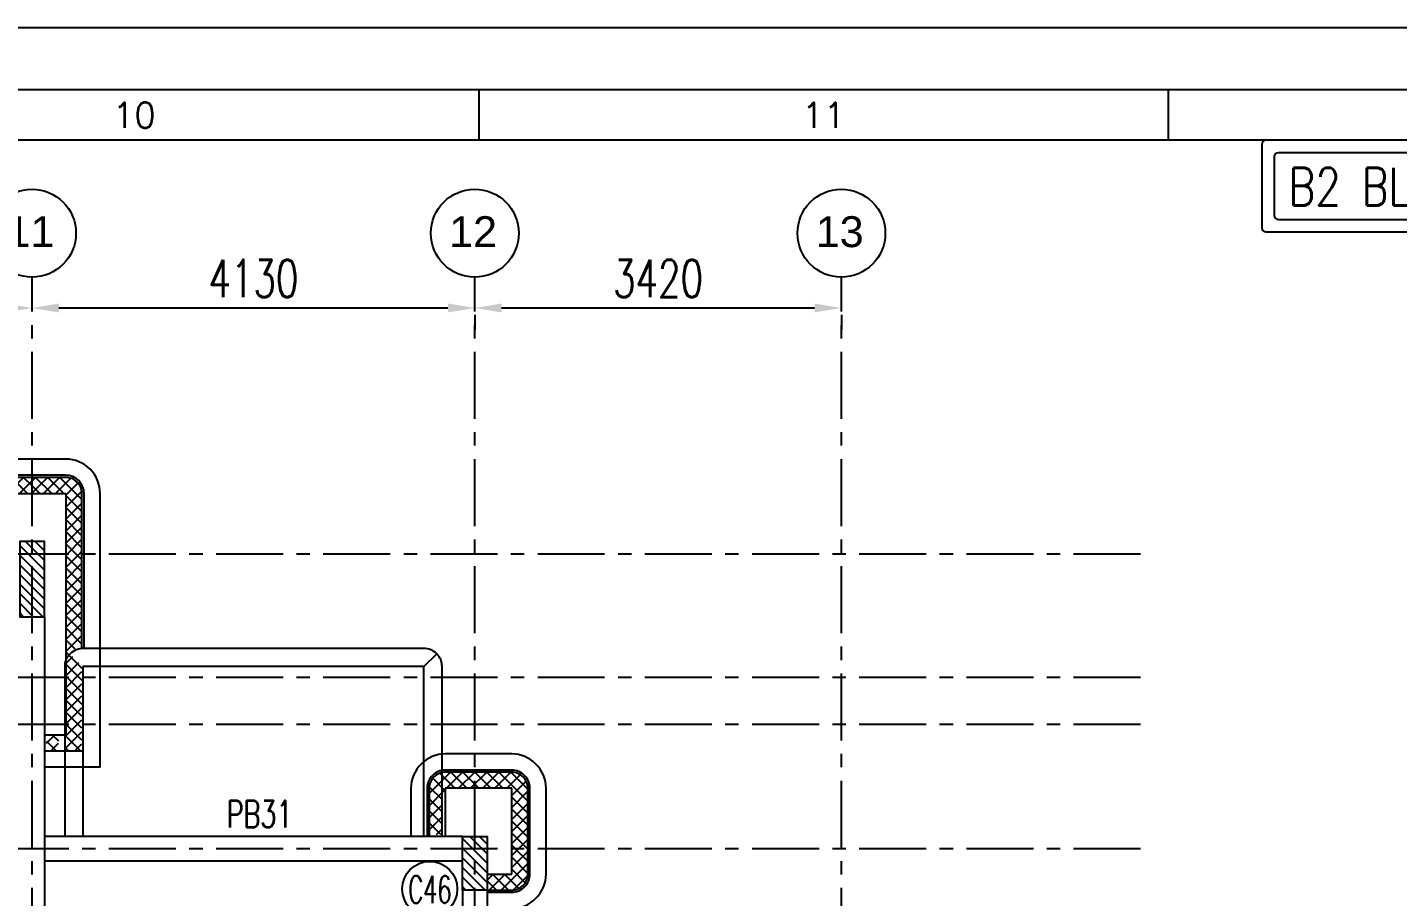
# Model space of a CAD drawing. Header units: millimetres. Extents: x 2659630 to 6742168, y -2425387 to -732288.
# Drawn here: x 2936414 to 2949197, y -908709 to -900602 of the extents above; entities that cross this region are included whole.
import ezdxf
from ezdxf.enums import TextEntityAlignment as Align

# ---------------------------------------------------------------- set-up
doc = ezdxf.new("R2010")
doc.units = ezdxf.units.MM
doc.header["$PDMODE"] = 35
doc.header["$PDSIZE"] = -25
doc.linetypes.add('CENTER', pattern=[2, 1.25, -0.25, 0.25, -0.25])
for name, color, linetype in [('PNA', 8, 'Continuous'), ('S-BEAM NO', 3, 'Continuous'), ('S-BEAM OUTER', 4, 'Continuous'), ('S-COLUMN', 1, 'Continuous'), ('S-COLUMN CIRCLE', 9, 'Continuous'), ('S-COLUMN HATCH', 8, 'Continuous'), ('S-COLUMN NO', 2, 'Continuous'), ('S-DIM-1', 5, 'Continuous'), ('S-GRIDE CIRCLE', 8, 'Continuous'), ('S-GRIDE LINE', 8, 'CENTER'), ('S-GRIDE NO', 1, 'Continuous'), ('S-TITIL', 6, 'Continuous'), ('TITLE', 6, 'Continuous')]:
    doc.layers.add(name, color=color, linetype=linetype)
doc.styles.add('Arial', font='arial.ttf', dxfattribs={"height": 123})
doc.styles.add('ROMANS', font='r.shx', dxfattribs={"width": 0.7})
doc.dimstyles.new('dim100', dxfattribs={"dimtxt": 250, "dimasz": 250, "dimexe": 200, "dimexo": 200, "dimgap": 100, "dimtad": 1, "dimdec": 0, "dimrnd": 1, "dimzin": 0, "dimdsep": 46, "dimtxsty": 'ROMANS', "dimcen": 0, "dimclrd": 5, "dimclre": 5, "dimclrt": 4, "dimadec": 0, "dimazin": 0, "dimtfac": 1, "dimtdec": 0, "dimtix": 1, "dimtofl": 0, "dimtmove": 2, "dimatfit": 3, "dimfxl": 1, "dimtolj": 1, "dimtzin": 0, "dimlwd": -1, "dimlwe": -1, "dimarcsym": 0})
pattern_1 = [(45, (-310994.68, -157753.094), (-56.1266008, 56.1266008), []), (135, (-310994.68, -157753.094), (-56.1266008, -56.1266008), [])]

# ---------------------------------------------------------------- blocks, each defined once
blk = doc.blocks.new('*D929')
at = {"layer": 'Defpoints', "color": 0, "ltscale": 1200}
for p in [(2932328, -903227), (2936458, -903219), (2936458, -903219)]:
    blk.add_point(p, dxfattribs=at)
at = {"layer": 'S-DIM-1', "color": 5}
for p, q in [((2932328, -903027), (2932328, -903019)), ((2936458, -903019), (2936458, -903019)), ((2932578, -903219), (2936208, -903219))]:
    blk.add_line(p, q, dxfattribs=at)
at = {"layer": 'S-DIM-1', "color": 5, "ltscale": 1200}
for points in [[(2932578, -903177), (2932578, -903260), (2932328, -903219)], [(2936208, -903260), (2936208, -903177), (2936458, -903219)]]:
    blk.add_solid(points, dxfattribs=at)
at = {"layer": 'S-DIM-1', "color": 4, "ltscale": 1200, "insert": (2934393, -902944), "char_height": 250, "attachment_point": 5, "style": 'ROMANS'}
blk.add_mtext('\\A1;{\\H1.4x;4130}', dxfattribs=at)
blk = doc.blocks.new('*D930')
at = {"layer": 'Defpoints', "color": 0, "ltscale": 2500}
for p in [(2936458, -903227), (2940588, -903219), (2940588, -903219)]:
    blk.add_point(p, dxfattribs=at)
at = {"layer": 'S-DIM-1', "color": 5}
for p, q in [((2936458, -903027), (2936458, -903019)), ((2940588, -903019), (2940588, -903019)), ((2936708, -903219), (2940338, -903219))]:
    blk.add_line(p, q, dxfattribs=at)
at = {"layer": 'S-DIM-1', "color": 5, "ltscale": 2500}
for points in [[(2936708, -903177), (2936708, -903260), (2936458, -903219)], [(2940338, -903260), (2940338, -903177), (2940588, -903219)]]:
    blk.add_solid(points, dxfattribs=at)
at = {"layer": 'S-DIM-1', "color": 4, "ltscale": 2500, "insert": (2938523, -902944), "char_height": 250, "attachment_point": 5, "style": 'ROMANS'}
blk.add_mtext('\\A1;{\\H1.4x;4130}', dxfattribs=at)
blk = doc.blocks.new('*D931')
at = {"layer": 'Defpoints', "color": 0, "ltscale": 1200}
for p in [(2940588, -903083), (2944008, -903083), (2944008, -903219)]:
    blk.add_point(p, dxfattribs=at)
at = {"layer": 'S-DIM-1', "color": 5}
for p, q in [((2940588, -903283), (2940588, -903419)), ((2940838, -903219), (2943758, -903219)), ((2944008, -903283), (2944008, -903419))]:
    blk.add_line(p, q, dxfattribs=at)
at = {"layer": 'S-DIM-1', "color": 5, "ltscale": 1200}
for points in [[(2940838, -903177), (2940838, -903260), (2940588, -903219)], [(2943758, -903260), (2943758, -903177), (2944008, -903219)]]:
    blk.add_solid(points, dxfattribs=at)
at = {"layer": 'S-DIM-1', "color": 4, "ltscale": 1200, "insert": (2942298, -902944), "char_height": 250, "attachment_point": 5, "style": 'ROMANS'}
blk.add_mtext('\\A1;{\\H1.4x;3420}', dxfattribs=at)
blk = doc.blocks.new('A1_SHEET.')
at = {"flags": 128}
blk.add_lwpolyline([(0, 0), (0, 594), (841, 594), (841, 0)], close=True, dxfattribs=at)
at = {"layer": 'PNA'}
for p, q in [((691.67, 587.8), (691.67, 582.8)), ((760.08, 587.8), (760.08, 582.8))]:
    blk.add_line(p, q, dxfattribs=at)
at = {"layer": 'PNA', "color": 1}
for points in [[(7.5, 6.2), (833.5, 6.2), (833.5, 587.8), (7.5, 587.8)], [(17.5, 11.2), (828.5, 11.2), (828.5, 582.8), (17.5, 582.8)]]:
    blk.add_lwpolyline(points, close=True, dxfattribs=at)
at = {"layer": 'PNA', "style": 'ROMANS'}
for s, p in [('10', (657.47, 585.3)), ('11', (725.88, 585.3))]:
    blk.add_text(s, height=2.5, dxfattribs=at).set_placement(p, align=Align.MIDDLE)

msp = doc.modelspace()

# ---------------------------------------------------------------- hatches: boundary and pattern name
at = {"layer": 'S-BEAM OUTER', "ltscale": 2500}
h = msp.add_hatch(dxfattribs=at)
h.set_pattern_fill('ANSI37', color=256, scale=25, style=0)
h.set_pattern_definition(pattern_1)
edge = h.paths.add_edge_path()
edge.add_arc((2936182.834, -904948.962), 150, 135.0000503, 179.999867, ccw=False)
edge.add_arc((2936182.834, -904948.962), 150, 101.5376139, 134.9999296, ccw=False)
edge.add_line((2936152.833, -904801.993), (2936152.832, -905026.994))
edge.add_arc((2936182.834, -905173.962), 150, 101.5377155, 178.6319479)
edge.add_line((2936032.877, -905170.381), (2936032.834, -904948.962))
h.paths.add_polyline_path([(2936772.832, -905513.963), (2936922.832, -905513.963), (2936922.832, -906394.257, 0.183659289), (2936812.624, -906443.754, 0.117867345), (2936772.832, -906501.218)])
h.paths.add_polyline_path([(2936182.834, -905023.963), (2936182.834, -904948.962), (2936457.837, -904948.962), (2936457.837, -904798.962), (2936182.834, -904798.962, 0.050384701), (2936152.833, -904801.993), (2936152.832, -905026.994, -0.050384856)])
h.paths.add_polyline_path([(2936772.832, -907103.963), (2936922.832, -907103.963), (2936922.832, -906663.963), (2936772.832, -906663.963)])
h.paths.add_polyline_path([(2936152.832, -905378.963), (2936152.832, -905026.994, 0.349677008), (2936032.877, -905170.381), (2936032.918, -905378.963)])
h.paths.add_polyline_path([(2936762.832, -907348.962), (2936762.832, -907198.963), (2936772.832, -907198.963), (2936772.832, -907103.963), (2936922.832, -907103.963), (2936922.832, -907348.962)])
h.paths.add_polyline_path([(2936772.832, -906663.963), (2936772.832, -906506.517, -0.11062202), (2936812.624, -906443.754, -0.000001041), (2936812.625, -906443.754), (2936922.832, -906553.961), (2936922.832, -906663.963)])
h.paths.add_polyline_path([(2936592.837, -907348.963), (2936704.66, -907348.962), (2936704.66, -907198.963), (2936592.837, -907198.963)])
h = msp.add_hatch(dxfattribs=at)
h.set_pattern_fill('ANSI37', color=256, scale=25, style=0)
h.set_pattern_definition(pattern_1)
edge = h.paths.add_edge_path()
edge.add_arc((2936182.834, -904948.962), 150, 135.0000503, 179.999867, ccw=False)
edge.add_arc((2936182.834, -904948.962), 150, 101.5376139, 134.9999296, ccw=False)
edge.add_line((2936152.833, -904801.993), (2936152.832, -905026.994))
edge.add_arc((2936182.834, -905173.962), 150, 101.5377155, 178.6319479)
edge.add_line((2936032.877, -905170.381), (2936032.834, -904948.962))
h.paths.add_polyline_path([(2936772.832, -905513.963), (2936922.832, -905513.963), (2936922.832, -906394.257, 0.183659289), (2936812.624, -906443.754, 0.117867345), (2936772.832, -906501.218)])
h.paths.add_polyline_path([(2936182.834, -905023.963), (2936182.834, -904948.962), (2936457.837, -904948.962), (2936457.837, -904798.962), (2936182.834, -904798.962, 0.050384701), (2936152.833, -904801.993), (2936152.832, -905026.994, -0.050384856)])
h.paths.add_polyline_path([(2936772.832, -907103.963), (2936922.832, -907103.963), (2936922.832, -906663.963), (2936772.832, -906663.963)])
h.paths.add_polyline_path([(2936152.832, -905378.963), (2936152.832, -905026.994, 0.349677008), (2936032.877, -905170.381), (2936032.918, -905378.963)])
h.paths.add_polyline_path([(2936762.832, -907348.962), (2936762.832, -907198.963), (2936772.832, -907198.963), (2936772.832, -907103.963), (2936922.832, -907103.963), (2936922.832, -907348.962)])
h.paths.add_polyline_path([(2936772.832, -906663.963), (2936772.832, -906506.517, -0.11062202), (2936812.624, -906443.754, -0.000001041), (2936812.625, -906443.754), (2936922.832, -906553.961), (2936922.832, -906663.963)])
h.paths.add_polyline_path([(2936592.837, -907348.963), (2936704.66, -907348.962), (2936704.66, -907198.963), (2936592.837, -907198.963)])
h = msp.add_hatch(dxfattribs=at)
h.set_pattern_fill('ANSI37', color=256, scale=25, style=0)
h.set_pattern_definition(pattern_1)
edge = h.paths.add_edge_path()
edge.add_arc((2936182.834, -904948.962), 150, 135.0000503, 179.999867, ccw=False)
edge.add_arc((2936182.834, -904948.962), 150, 101.5376139, 134.9999296, ccw=False)
edge.add_line((2936152.833, -904801.993), (2936152.832, -905026.994))
edge.add_arc((2936182.834, -905173.962), 150, 101.5377155, 178.6319479)
edge.add_line((2936032.877, -905170.381), (2936032.834, -904948.962))
h.paths.add_polyline_path([(2936772.832, -905513.963), (2936922.832, -905513.963), (2936922.832, -906394.257, 0.183659289), (2936812.624, -906443.754, 0.117867345), (2936772.832, -906501.218)])
h.paths.add_polyline_path([(2936182.834, -905023.963), (2936182.834, -904948.962), (2936457.837, -904948.962), (2936457.837, -904798.962), (2936182.834, -904798.962, 0.050384701), (2936152.833, -904801.993), (2936152.832, -905026.994, -0.050384856)])
h.paths.add_polyline_path([(2936772.832, -907103.963), (2936922.832, -907103.963), (2936922.832, -906663.963), (2936772.832, -906663.963)])
h.paths.add_polyline_path([(2936152.832, -905378.963), (2936152.832, -905026.994, 0.349677008), (2936032.877, -905170.381), (2936032.918, -905378.963)])
h.paths.add_polyline_path([(2936762.832, -907348.962), (2936762.832, -907198.963), (2936772.832, -907198.963), (2936772.832, -907103.963), (2936922.832, -907103.963), (2936922.832, -907348.962)])
h.paths.add_polyline_path([(2936772.832, -906663.963), (2936772.832, -906506.517, -0.11062202), (2936812.624, -906443.754, -0.000001041), (2936812.625, -906443.754), (2936922.832, -906553.961), (2936922.832, -906663.963)])
h.paths.add_polyline_path([(2936592.837, -907348.963), (2936704.66, -907348.962), (2936704.66, -907198.963), (2936592.837, -907198.963)])
h = msp.add_hatch(dxfattribs=at)
h.set_pattern_fill('ANSI37', color=256, scale=25, style=0)
h.set_pattern_definition(pattern_1)
h.paths.add_polyline_path([(2936772.832, -905513.963), (2936922.832, -905513.963), (2936922.832, -904948.962, 0.199488602), (2936878.663, -904842.661, 0.198336476), (2936772.832, -904798.962), (2936457.837, -904798.962), (2936457.837, -904948.962), (2936772.832, -904948.962)])
h = msp.add_hatch(dxfattribs=at)
h.set_pattern_fill('ANSI37', color=256, scale=25, style=0)
h.set_pattern_definition(pattern_1)
h.paths.add_polyline_path([(2936772.832, -905513.963), (2936922.832, -905513.963), (2936922.832, -904948.962, 0.199488602), (2936878.663, -904842.661, 0.198336476), (2936772.832, -904798.962), (2936457.837, -904798.962), (2936457.837, -904948.962), (2936772.832, -904948.962)])
h = msp.add_hatch(dxfattribs=at)
h.set_pattern_fill('ANSI37', color=256, scale=25, style=0)
h.set_pattern_definition(pattern_1)
h.paths.add_polyline_path([(2936772.832, -905513.963), (2936922.832, -905513.963), (2936922.832, -904948.962, 0.199488602), (2936878.663, -904842.661, 0.198336476), (2936772.832, -904798.962), (2936457.837, -904798.962), (2936457.837, -904948.962), (2936772.832, -904948.962)])
h = msp.add_hatch(dxfattribs=at)
h.set_pattern_fill('ANSI37', color=256, scale=25, style=0)
h.set_pattern_definition(pattern_1)
h.paths.add_polyline_path([(2940587.837, -907548.962), (2940932.565, -907548.962, -0.414213562), (2941082.565, -907698.962), (2941082.565, -908263.963), (2940932.599, -908263.963), (2940932.599, -907698.962), (2940587.837, -907698.962)])
h.paths.add_polyline_path([(2940282.832, -907774.453), (2940282.833, -907551.992, -0.050380623), (2940312.832, -907548.962, -0.000000116), (2940312.832, -907548.962), (2940587.837, -907548.962), (2940587.837, -907698.962), (2940312.832, -907698.962), (2940312.832, -907773.963), (2940284.939, -907773.963, 0.003455455)])
h.paths.add_polyline_path([(2940162.832, -907698.962), (2940162.832, -907923.963, -0.342063211), (2940282.832, -907774.453), (2940282.833, -907551.992, 0.147057802), (2940206.766, -907592.896, 0.198912476)])
h.paths.add_polyline_path([(2940282.832, -908128.963), (2940282.832, -907774.453, 0.342063211), (2940162.832, -907923.963), (2940162.832, -908128.963)])
h = msp.add_hatch(dxfattribs=at)
h.set_pattern_fill('ANSI37', color=256, scale=25, style=0)
h.set_pattern_definition(pattern_1)
h.paths.add_polyline_path([(2940587.837, -907548.962), (2940932.565, -907548.962, -0.414213562), (2941082.565, -907698.962), (2941082.565, -908263.963), (2940932.599, -908263.963), (2940932.599, -907698.962), (2940587.837, -907698.962)])
h.paths.add_polyline_path([(2940282.832, -907774.453), (2940282.833, -907551.992, -0.050380623), (2940312.832, -907548.962, -0.000000116), (2940312.832, -907548.962), (2940587.837, -907548.962), (2940587.837, -907698.962), (2940312.832, -907698.962), (2940312.832, -907773.963), (2940284.939, -907773.963, 0.003455455)])
h.paths.add_polyline_path([(2940162.832, -907698.962), (2940162.832, -907923.963, -0.342063211), (2940282.832, -907774.453), (2940282.833, -907551.992, 0.147057802), (2940206.766, -907592.896, 0.198912476)])
h.paths.add_polyline_path([(2940282.832, -908128.963), (2940282.832, -907774.453, 0.342063211), (2940162.832, -907923.963), (2940162.832, -908128.963)])
h = msp.add_hatch(dxfattribs=at)
h.set_pattern_fill('ANSI37', color=256, scale=25, style=0)
h.set_pattern_definition(pattern_1)
h.paths.add_polyline_path([(2940587.837, -907548.962), (2940932.565, -907548.962, -0.414213562), (2941082.565, -907698.962), (2941082.565, -908263.963), (2940932.599, -908263.963), (2940932.599, -907698.962), (2940587.837, -907698.962)])
h.paths.add_polyline_path([(2940282.832, -907774.453), (2940282.833, -907551.992, -0.050380623), (2940312.832, -907548.962, -0.000000116), (2940312.832, -907548.962), (2940587.837, -907548.962), (2940587.837, -907698.962), (2940312.832, -907698.962), (2940312.832, -907773.963), (2940284.939, -907773.963, 0.003455455)])
h.paths.add_polyline_path([(2940162.832, -907698.962), (2940162.832, -907923.963, -0.342063211), (2940282.832, -907774.453), (2940282.833, -907551.992, 0.147057802), (2940206.766, -907592.896, 0.198912476)])
h.paths.add_polyline_path([(2940282.832, -908128.963), (2940282.832, -907774.453, 0.342063211), (2940162.832, -907923.963), (2940162.832, -908128.963)])
h = msp.add_hatch(dxfattribs=at)
h.set_pattern_fill('ANSI37', color=256, scale=25, style=0)
h.set_pattern_definition(pattern_1)
h.paths.add_polyline_path([(2941082.565, -908263.963), (2941082.563, -908498.962, -0.198907475), (2941038.629, -908605.028, -0.198917306), (2940932.563, -908648.962), (2940702.837, -908648.962), (2940702.837, -908498.963), (2940932.599, -908498.963), (2940932.599, -908266.066)])
h = msp.add_hatch(dxfattribs=at)
h.set_pattern_fill('ANSI37', color=256, scale=25, style=0)
h.set_pattern_definition(pattern_1)
h.paths.add_polyline_path([(2941082.565, -908263.963), (2941082.563, -908498.962, -0.198907475), (2941038.629, -908605.028, -0.198917306), (2940932.563, -908648.962), (2940702.837, -908648.962), (2940702.837, -908498.963), (2940932.599, -908498.963), (2940932.599, -908266.066)])
h = msp.add_hatch(dxfattribs=at)
h.set_pattern_fill('ANSI37', color=256, scale=25, style=0)
h.set_pattern_definition(pattern_1)
h.paths.add_polyline_path([(2941082.565, -908263.963), (2941082.563, -908498.962, -0.198907475), (2941038.629, -908605.028, -0.198917306), (2940932.563, -908648.962), (2940702.837, -908648.962), (2940702.837, -908498.963), (2940932.599, -908498.963), (2940932.599, -908266.066)])
at = {"layer": 'S-COLUMN HATCH'}
h = msp.add_hatch(dxfattribs=at)
h.set_pattern_fill('ANSI31', color=8, scale=20, angle=270)
h.set_pattern_definition([(315, (2168451.47, -4323869.163), (44.9012806, 44.9012806), [])])
edge = h.paths.add_edge_path()
edge.add_line((2936572.837, -905398.216), (2936572.837, -906098.216))
edge.add_line((2936572.837, -905398.216), (2936342.837, -905398.216))
edge.add_line((2936342.837, -905398.216), (2936342.837, -906098.216))
edge.add_line((2936342.837, -906098.216), (2936572.837, -906098.216))
h = msp.add_hatch(dxfattribs=at)
h.set_pattern_fill('ANSI31', color=8, scale=20, angle=90)
h.set_pattern_definition([(135, (3709536.804, 2509721.98), (-44.9012806, -44.9012806), [])])
edge = h.paths.add_edge_path()
edge.add_line((2940472.837, -908148.967), (2940472.837, -908648.967))
edge.add_line((2940472.837, -908148.967), (2940702.837, -908148.967))
edge.add_line((2940702.837, -908148.967), (2940702.837, -908648.967))
edge.add_line((2940702.837, -908648.967), (2940472.837, -908648.967))

# ---------------------------------------------------------------- linework, layer by layer
at = {"layer": 'S-BEAM OUTER', "ltscale": 2500}
for p, q in [((2936182.834, -904948.962), (2936772.832, -904948.962)), ((2936182.834, -904948.962), (2936772.832, -904948.962)), ((2936182.834, -904948.962), (2936772.832, -904948.962)), ((2936772.832, -904948.962), (2936772.832, -907198.963)), ((2936772.832, -904948.962), (2936772.832, -907198.963)), ((2936772.832, -904948.962), (2936772.832, -907198.963)), ((2940112.833, -906563.963), (2940233.041, -906443.754)), ((2940112.833, -906563.963), (2940233.041, -906443.754)), ((2940112.833, -906563.963), (2940233.041, -906443.754)), ((2936932.834, -906563.963), (2936932.834, -908148.912)), ((2936932.834, -906563.963), (2936932.834, -908148.912)), ((2936932.834, -906563.963), (2936932.834, -908148.912)), ((2940112.834, -906563.963), (2936932.834, -906563.963)), ((2940112.834, -906563.963), (2936932.834, -906563.963)), ((2940112.834, -906563.963), (2936932.834, -906563.963)), ((2936932.834, -906563.963), (2936932.834, -908148.912)), ((2940112.834, -906563.963), (2936932.834, -906563.963)), ((2940112.832, -908148.955), (2940112.834, -906563.963)), ((2940112.832, -908148.955), (2940112.834, -906563.963)), ((2940112.832, -908148.955), (2940112.834, -906563.963)), ((2940112.832, -908148.955), (2940112.834, -906563.963)), ((2936572.837, -907198.963), (2936762.832, -907198.963)), ((2936572.837, -907198.963), (2936762.832, -907198.963)), ((2936572.837, -907198.963), (2936762.832, -907198.963)), ((2936572.837, -907348.963), (2936932.833, -907348.962)), ((2936572.837, -907348.963), (2936932.833, -907348.962)), ((2936572.837, -907348.963), (2936932.833, -907348.962)), ((2940932.599, -907698.962), (2940312.832, -907698.962)), ((2940932.599, -907698.962), (2940312.832, -907698.962)), ((2940312.832, -907698.962), (2940312.832, -908148.963)), ((2940932.599, -907698.962), (2940312.832, -907698.962)), ((2940312.832, -907698.962), (2940312.832, -908148.963)), ((2940312.832, -907698.962), (2940312.832, -908148.963)), ((2940932.599, -908498.962), (2940932.599, -907698.962)), ((2940932.599, -908498.962), (2940932.599, -907698.962)), ((2940932.599, -908498.962), (2940932.599, -907698.962)), ((2940702.837, -908498.963), (2940932.599, -908498.962)), ((2940702.837, -908498.963), (2940932.599, -908498.962)), ((2940702.837, -908498.963), (2940932.599, -908498.962))]:
    msp.add_line(p, q, dxfattribs=at)
at = {"layer": 'S-BEAM OUTER'}
for p, q in [((2936572.844, -906098.216, 0.001), (2936572.658, -911258.963, -0.02)), ((2936572.84, -906198.216, 0), (2936572.662, -911158.963, -0.019)), ((2936572.84, -906198.216, 0), (2936572.662, -911158.963, -0.019)), ((2940472.837, -908148.967), (2936573.035, -908148.907)), ((2940472.837, -908148.967), (2936573.035, -908148.907)), ((2940472.837, -908148.967), (2936573.035, -908148.907)), ((2940472.837, -908378.959, 0), (2936573.044, -908378.907)), ((2940472.837, -908378.959, 0), (2936573.044, -908378.907)), ((2940472.837, -908378.959, 0), (2936573.044, -908378.907)), ((2940472.893, -908648.967), (2940473.009, -911328.95)), ((2940702.837, -908648.967), (2940702.861, -911328.95, 0))]:
    msp.add_line(p, q, dxfattribs=at)
at = {"layer": 'S-BEAM OUTER', "ltscale": 2500}
for points in [[(2936572.837, -907498.963), (2937092.832, -907498.962), (2937092.832, -904948.962, 0.198912367), (2936999.107, -904722.688, 0.198912583), (2936772.832, -904628.962), (2936182.834, -904628.962, 0.198910598), (2935956.562, -904722.687, 0.198998319), (2935862.835, -904949.066), (2935862.921, -905399.055)], [(2936942.832, -906394.99), (2936942.832, -904948.962, 0.198912367), (2936893.041, -904828.754, 0.198912583), (2936772.832, -904778.962), (2936182.834, -904778.962, 0.198910535), (2936062.627, -904828.753, 0.199011109), (2936012.835, -904949.025), (2936012.921, -905399.026)], [(2936942.832, -906394.99), (2936942.832, -904948.962, 0.198912367), (2936893.041, -904828.754, 0.198912583), (2936772.832, -904778.962), (2936182.834, -904778.962, 0.198910535), (2936062.627, -904828.753, 0.199011109), (2936012.835, -904949.025), (2936012.921, -905399.026)], [(2936942.832, -906394.99), (2936942.832, -904948.962, 0.198912367), (2936893.041, -904828.754, 0.198912583), (2936772.832, -904778.962), (2936182.834, -904778.962, 0.198910535), (2936062.627, -904828.753, 0.199011109), (2936012.835, -904949.025), (2936012.921, -905399.026)], [(2936922.832, -906394.99), (2936922.832, -904948.962, 0.198912367), (2936878.898, -904842.896, 0.198912367), (2936772.832, -904798.962), (2936182.834, -904798.962, 0.198911936), (2936076.768, -904842.896, 0.198912799), (2936032.834, -904948.962), (2936032.921, -905399.022)], [(2936922.832, -906394.99), (2936922.832, -904948.962, 0.198912367), (2936878.898, -904842.896, 0.198912367), (2936772.832, -904798.962), (2936182.834, -904798.962, 0.198911936), (2936076.768, -904842.896, 0.198912799), (2936032.834, -904948.962), (2936032.921, -905399.022)], [(2936922.832, -906394.99), (2936922.832, -904948.962, 0.198912367), (2936878.898, -904842.896, 0.198912367), (2936772.832, -904798.962), (2936182.834, -904798.962, 0.198911936), (2936076.768, -904842.896, 0.198912799), (2936032.834, -904948.962), (2936032.921, -905399.022)], [(2940282.832, -908148.957), (2940282.834, -906563.963, 0.198917489), (2940233.041, -906443.754, 0.198900668), (2940112.834, -906393.963), (2936942.832, -906393.963, 0.184679462), (2936812.624, -906443.754, 0.227617565), (2936762.832, -906563.962), (2936762.832, -908148.91)], [(2940282.832, -908148.957), (2940282.834, -906563.963, 0.198917489), (2940233.041, -906443.754, 0.198900668), (2940112.834, -906393.963), (2936942.832, -906393.963, 0.184679462), (2936812.624, -906443.754, 0.227617565), (2936762.832, -906563.962), (2936762.832, -908148.91)], [(2940282.832, -908148.957), (2940282.834, -906563.963, 0.198917489), (2940233.041, -906443.754, 0.198900668), (2940112.834, -906393.963), (2936942.832, -906393.963, 0.184679462), (2936812.624, -906443.754, 0.227617565), (2936762.832, -906563.962), (2936762.832, -908148.91)], [(2940702.837, -908818.962), (2940932.599, -908818.962, 0.19897293), (2941158.865, -908725.208, 0.198899665), (2941252.565, -908498.862), (2941252.565, -907698.962, 0.198912367), (2941158.84, -907472.688, 0.198912422), (2940932.565, -907378.962), (2940312.832, -907378.962, 0.198910456), (2940086.56, -907472.686, 0.198914225), (2939992.832, -907698.962), (2939992.832, -908148.963)], [(2940702.837, -908668.962), (2940932.599, -908668.962, 0.19897331), (2941052.775, -908619.167, 0.19891716), (2941102.565, -908498.878), (2941102.565, -907698.962, 0.198912367), (2941052.774, -907578.754, 0.198912422), (2940932.565, -907528.962), (2940312.832, -907528.962, 0.198909679), (2940192.625, -907578.752, 0.198915001), (2940142.832, -907698.962), (2940142.832, -908148.963)], [(2940702.837, -908668.962), (2940932.599, -908668.962, 0.19897331), (2941052.775, -908619.167, 0.19891716), (2941102.565, -908498.878), (2941102.565, -907698.962, 0.198912367), (2941052.774, -907578.754, 0.198912422), (2940932.565, -907528.962), (2940312.832, -907528.962, 0.198909679), (2940192.625, -907578.752, 0.198915001), (2940142.832, -907698.962), (2940142.832, -908148.963)], [(2940702.837, -908668.962), (2940932.599, -908668.962, 0.19897331), (2941052.775, -908619.167, 0.19891716), (2941102.565, -908498.878), (2941102.565, -907698.962, 0.198912367), (2941052.774, -907578.754, 0.198912422), (2940932.565, -907528.962), (2940312.832, -907528.962, 0.198909679), (2940192.625, -907578.752, 0.198915001), (2940142.832, -907698.962), (2940142.832, -908148.963)], [(2940702.837, -908648.962), (2940932.599, -908648.962, 0.198973309), (2941038.629, -908605.028, 0.198781007), (2941082.565, -908498.962), (2941082.565, -907698.962, 0.198912367), (2941038.631, -907592.896, 0.198912367), (2940932.565, -907548.962), (2940312.832, -907548.962, 0.198912258), (2940206.766, -907592.896, 0.198912476), (2940162.832, -907698.962), (2940162.832, -908148.963)], [(2940702.837, -908648.962), (2940932.599, -908648.962, 0.198973309), (2941038.629, -908605.028, 0.198781007), (2941082.565, -908498.962), (2941082.565, -907698.962, 0.198912367), (2941038.631, -907592.896, 0.198912367), (2940932.565, -907548.962), (2940312.832, -907548.962, 0.198912258), (2940206.766, -907592.896, 0.198912476), (2940162.832, -907698.962), (2940162.832, -908148.963)], [(2940702.837, -908648.962), (2940932.599, -908648.962, 0.198973309), (2941038.629, -908605.028, 0.198781007), (2941082.565, -908498.962), (2941082.565, -907698.962, 0.198912367), (2941038.631, -907592.896, 0.198912367), (2940932.565, -907548.962), (2940312.832, -907548.962, 0.198912258), (2940206.766, -907592.896, 0.198912476), (2940162.832, -907698.962), (2940162.832, -908148.963)]]:
    msp.add_lwpolyline(points, format="xyb", dxfattribs=at)
at = {"layer": 'S-COLUMN', "color": 1}
for points in [[(2936572.837, -906098.216), (2936572.837, -905398.216), (2936342.837, -905398.216), (2936342.837, -906098.216), (2936572.837, -906098.216)], [(2940472.837, -908648.967), (2940472.837, -908148.967), (2940702.837, -908148.967), (2940702.837, -908648.967), (2940472.837, -908648.967)]]:
    msp.add_lwpolyline(points, dxfattribs=at)
at = {"layer": 'S-COLUMN CIRCLE'}
msp.add_circle((2940167.931, -908637.416, 0), 257.143, dxfattribs=at)
at = {"layer": 'S-GRIDE CIRCLE'}
for centre in [(2936457.837, -902521.29), (2936457.837, -902521.29), (2936457.837, -902521.29), (2940587.837, -902521.29), (2940587.837, -902521.29), (2940587.837, -902521.29), (2944007.837, -902521.29), (2944007.837, -902521.29), (2944007.837, -902521.29)]:
    msp.add_circle(centre, 409.836, dxfattribs=at)
at = {"layer": 'S-GRIDE LINE', "ltscale": 500}
for p, q in [((2936457.837, -922252.802), (2936457.837, -902931.126)), ((2936457.837, -922252.802), (2936457.837, -902931.126)), ((2936457.837, -922252.802), (2936457.837, -902931.126)), ((2940587.837, -922252.802), (2940587.837, -902931.126)), ((2940587.837, -922252.802), (2940587.837, -902931.126)), ((2940587.837, -922252.802), (2940587.837, -902931.126)), ((2944007.837, -922252.802), (2944007.837, -902931.126)), ((2944007.837, -922252.802), (2944007.837, -902931.126)), ((2944007.837, -922252.802), (2944007.837, -902931.126)), ((2946799.598, -905513.963), (2894308.9, -905513.963)), ((2946799.598, -905513.963), (2894308.9, -905513.963)), ((2946799.598, -905513.963), (2894308.9, -905513.963)), ((2946799.598, -906663.963), (2894308.9, -906663.963)), ((2946799.598, -906663.963), (2894308.9, -906663.963)), ((2946799.598, -906663.963), (2894308.9, -906663.963)), ((2946799.598, -907103.963), (2894308.9, -907103.963)), ((2946799.598, -907103.963), (2894308.9, -907103.963)), ((2946799.598, -907103.963), (2894308.9, -907103.963)), ((2946799.598, -908263.963), (2894308.9, -908263.963)), ((2946799.598, -908263.963), (2894308.9, -908263.963)), ((2946799.598, -908263.963), (2894308.9, -908263.963))]:
    msp.add_line(p, q, dxfattribs=at)
at = {"layer": 'TITLE', "color": 2}
msp.add_lwpolyline([(2953489.349, -902509.019), (2953489.349, -901693.24, 0.414213562), (2953450.502, -901654.393), (2947967.87, -901654.393, 0.414213562), (2947929.023, -901693.24), (2947929.023, -902470.172, 0.414213562), (2947967.87, -902509.019), (2953489.349, -902509.019)], format="xyb", dxfattribs=at)
msp.add_lwpolyline([(2953372.809, -901809.78, 0.414213562), (2953333.962, -901770.933), (2948084.41, -901770.933, 0.414213562), (2948045.563, -901809.78), (2948045.563, -902353.632, 0.414213562), (2948084.41, -902392.479), (2953333.962, -902392.479, 0.414213562), (2953372.809, -902353.632)], format="xyb", close=True, dxfattribs=at)

# ---------------------------------------------------------------- block references
at = {"xscale": 94.00879904875153, "yscale": 94.00879904875153, "zscale": 94.00879904875153}
msp.add_blockref('A1_SHEET.', (2875603.059, -956443.07), dxfattribs=at)

# ---------------------------------------------------------------- texts
at = {"layer": 'S-BEAM NO', "style": 'ROMANS', "width": 0.7}
msp.add_text('PB31', height=250, dxfattribs=at).set_placement((2938579.656, -907939.214, 0), align=Align.MIDDLE_CENTER)
at = {"layer": 'S-COLUMN NO', "style": 'ROMANS', "width": 0.6}
msp.add_text('C46', height=257.1429, dxfattribs=at).set_placement((2940169.299, -908642.947), align=Align.MIDDLE_CENTER)
at = {"layer": 'S-GRIDE NO', "style": 'Arial'}
for s, p in [('11', (2936218.311, -902651.129)), ('12', (2940348.311, -902651.129)), ('13', (2943768.311, -902651.129))]:
    msp.add_text(s, height=287.9195, dxfattribs=at).set_placement(p)
at = {"layer": 'S-TITIL', "style": 'ROMANS', "width": 0.8}
msp.add_text('B2 BLOCK-GOA RESORT', height=349.6195, dxfattribs=at).set_placement((2948176.938, -902086.743), align=Align.MIDDLE_LEFT)

# ---------------------------------------------------------------- dimensions: what is measured, and where the dimension line sits
at = {"layer": 'S-DIM-1'}
for base, p1, p2, text, picture, middle in [((2936457.837, -903218.571), (2932327.837, -903227.239), (2936457.837, -903218.571), '{\\H1.4x;4130}', '*D929', (2934392.837, -902943.571)), ((2940587.837, -903218.571), (2936457.837, -903227.239), (2940587.837, -903218.571), '{\\H1.4x;4130}', '*D930', (2938522.837, -902943.571)), ((2944007.837, -903218.571), (2940587.837, -903083.377), (2944007.837, -903083.377), '{\\H1.4x;3420}', '*D931', (2942297.837, -902943.571))]:
    dim = msp.add_linear_dim(base=base, p1=p1, p2=p2, text=text, dimstyle='dim100', dxfattribs=at)
    dim.commit()
    dim.dimension.update_dxf_attribs({"geometry": picture, "text_midpoint": middle})

doc.saveas('drawing.dxf')
